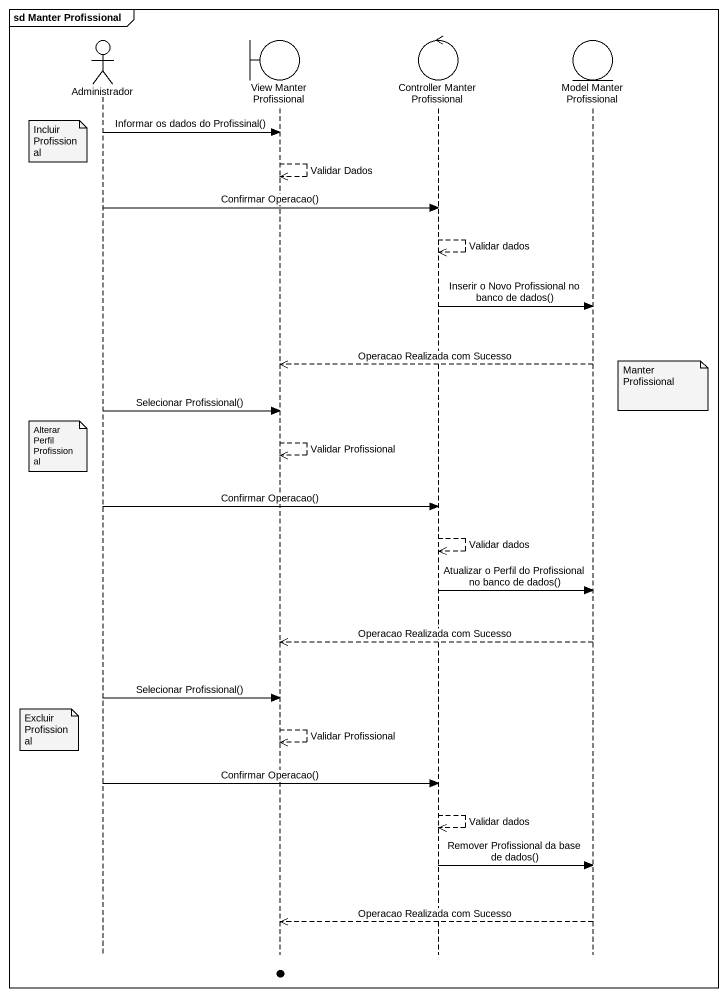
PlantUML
@startuml
mainframe sd Manter Profissional
hide footbox
actor Administrador
boundary "View Manter Profissional" as View_Manter_Profissional
control "Controller Manter Profissional" as Controller_Manter
entity "Model Manter Profissional" as Model_Manter_Profissional

Administrador -> View_Manter_Profissional : Informar os dados do Profissinal()
note left of Administrador : Incluir Profissional
View_Manter_Profissional -->> View_Manter_Profissional : Validar Dados
Administrador -> Controller_Manter : Confirmar Operacao()
Controller_Manter -->> Controller_Manter : Validar dados
Controller_Manter -> Model_Manter_Profissional : Inserir o Novo Profissional no banco de dados()
Model_Manter_Profissional -->> View_Manter_Profissional : Operacao Realizada com Sucesso
note right of Model_Manter_Profissional : Manter Profissional
Administrador -> View_Manter_Profissional : Selecionar Profissional()
View_Manter_Profissional -->> View_Manter_Profissional : Validar Profissional
note left of Administrador : Alterar Perfil Profissional
Administrador -> Controller_Manter : Confirmar Operacao()
Controller_Manter -->> Controller_Manter : Validar dados
Controller_Manter -> Model_Manter_Profissional : Atualizar o Perfil do Profissional no banco de dados()
Model_Manter_Profissional -->> View_Manter_Profissional : Operacao Realizada com Sucesso
Administrador -> View_Manter_Profissional : Selecionar Profissional()
note left of Administrador : Excluir Profissional
View_Manter_Profissional -->> View_Manter_Profissional : Validar Profissional
Administrador -> Controller_Manter : Confirmar Operacao()
Controller_Manter -->> Controller_Manter : Validar dados
Controller_Manter -> Model_Manter_Profissional : Remover Profissional da base de dados()
Model_Manter_Profissional -->> View_Manter_Profissional : Operacao Realizada com Sucesso
@enduml
